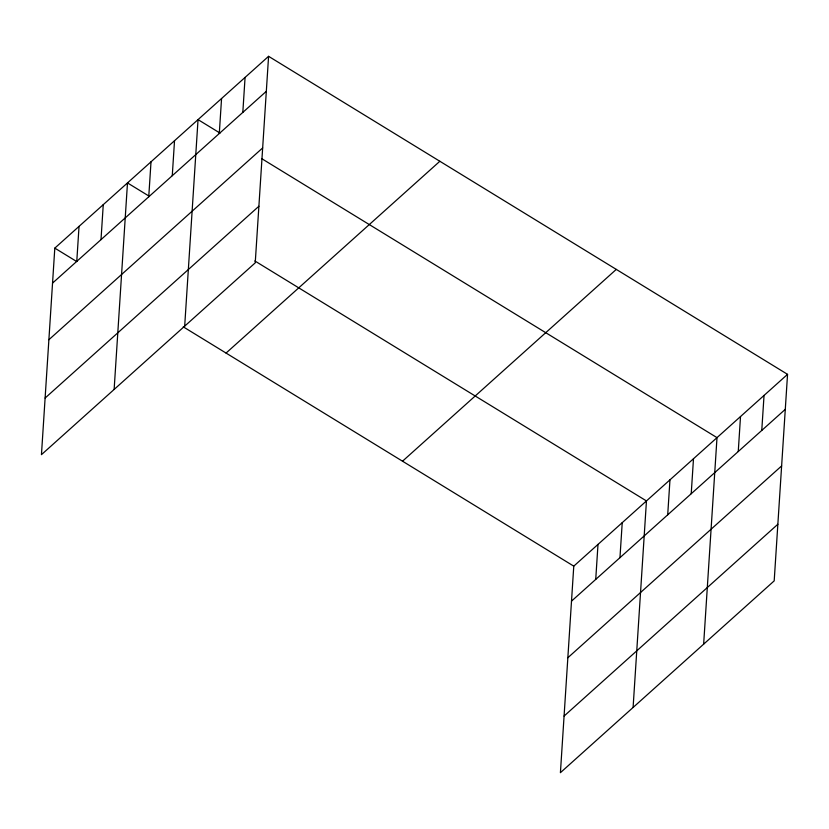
<?xml version="1.0" encoding="UTF-8"?>
<svg xmlns="http://www.w3.org/2000/svg" width="829" height="829" viewBox="0 0 829 829"><rect width="100%" height="100%" fill="white"/><g stroke="black" fill="none" stroke-linecap="round" stroke-linejoin="round"><path stroke-width="1.24" d="M268.586 56.32L54.807 248.13L41.45 454.655L255.228 262.855L268.586 56.32L787.55 374.345L774.193 580.87L560.414 772.68L573.772 566.145L787.55 374.345M76.776 261.373L79.035 226.39M101.003 239.643L103.262 204.649M114.133 389.443L127.49 182.919L149.448 196.369M148.743 196.805L151.013 161.821M172.266 175.707L174.525 140.723M184.68 326.149L198.038 119.625L219.996 133.075M219.291 133.51L221.561 98.527M242.814 112.412L245.073 77.429M595.73 579.398L597.999 544.404M619.957 557.658L622.227 522.674M633.097 707.458L646.454 500.934L254.835 260.948M667.708 514.819L669.967 479.836M691.22 493.721L693.49 458.738M703.645 644.164L717.002 437.639L261.715 158.64M738.256 451.525L740.515 416.541M761.768 430.427L764.037 395.443M52.538 283.114L266.327 91.314M48.88 339.724L262.669 147.925M45.108 398.044L258.897 206.245M226.058 353.071L439.847 161.272M402.511 461.204L616.289 269.394M571.502 601.139L785.291 409.329M567.844 657.739L781.623 465.939M564.072 716.069L777.851 524.26M54.807 248.13L76.765 261.581M183.25 326.833L573.772 566.145"/></g></svg>
